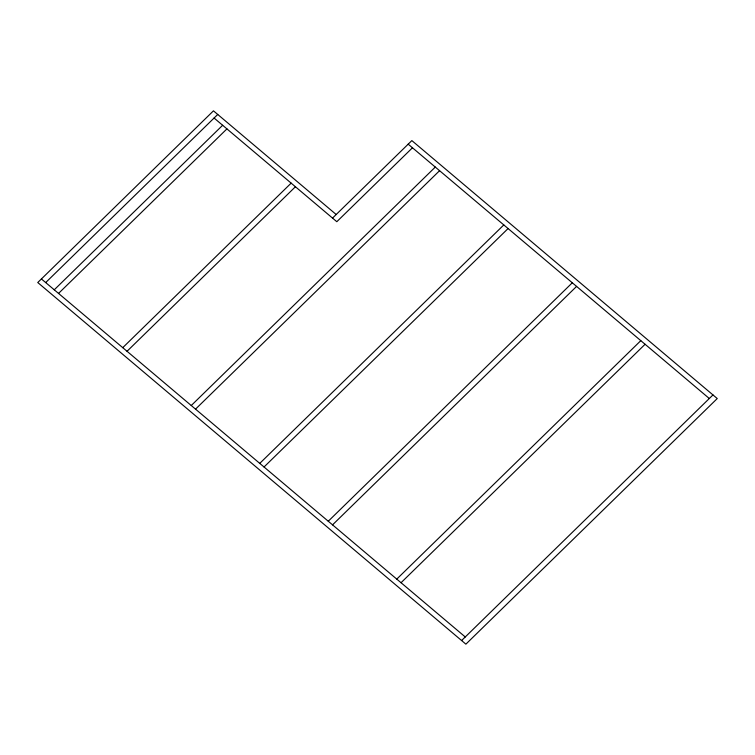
<?xml version="1.0" encoding="UTF-8"?>
<svg xmlns="http://www.w3.org/2000/svg" width="755" height="755" viewBox="0 0 755 755"><rect width="100%" height="100%" fill="white"/><g stroke="black" fill="none" stroke-linecap="round" stroke-linejoin="round"><path stroke-width="1.13" d="M45.696 282.568L217.742 114.458M54.256 289.807L222.64 125.273M58.541 293.421L226.925 128.888M122.754 347.659L291.147 183.135M127.038 351.283L295.422 186.749M332.53 218.091L411.843 140.59L717.25 398.546L465.892 644.157L37.75 282.53L213.457 110.843L336.192 214.514M412.466 147.782L336.815 221.706L214.08 118.035M191.26 405.52L435.295 167.072M195.545 409.134L439.58 170.687M259.767 463.381L503.802 224.933M264.042 466.996L508.077 228.548M328.265 521.243L572.299 282.785M332.549 524.857L576.584 286.409M396.771 579.104L640.806 340.647M401.047 582.718L645.091 344.261M461.607 640.542L712.965 394.931M408.181 144.167L709.304 398.508M41.412 278.954L465.269 636.965"/></g></svg>
